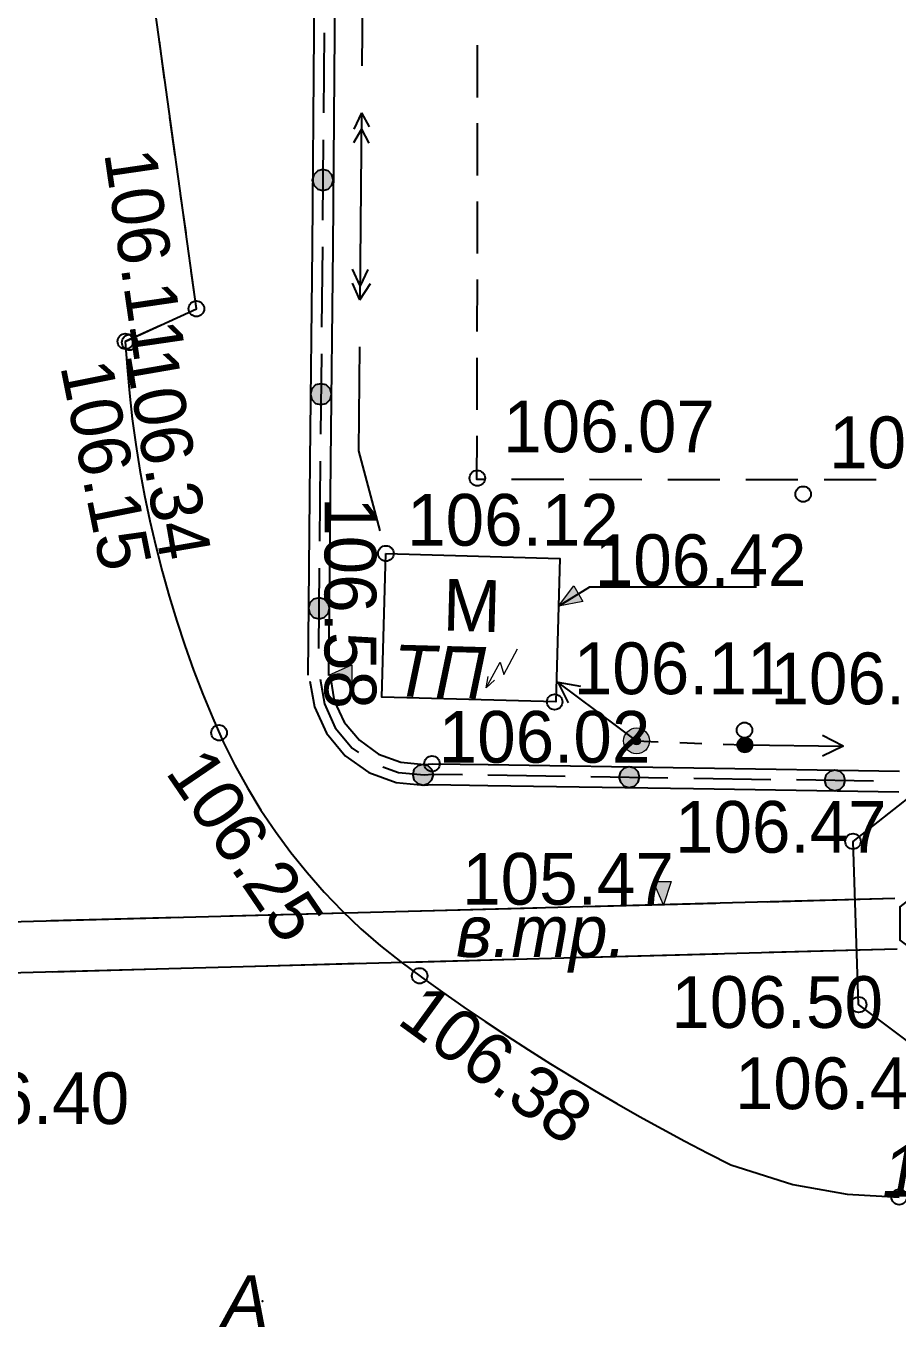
# Model space of a CAD drawing. Header units: millimetres. Extents: x 172667 to 1873135, y -274708 to 168495.
# Drawn here: x 1698149 to 1714999, y -329 to 24805 of the extents above; entities that cross this region are included whole.
import ezdxf
from ezdxf.enums import TextEntityAlignment as Align

# ---------------------------------------------------------------- set-up
doc = ezdxf.new("R2010")
doc.units = ezdxf.units.MM
doc.layers.add('_ТОПО', color=253, linetype='Continuous')
doc.layers.add('SC007', color=7, linetype='Continuous')
doc.styles.add('1', font='', dxfattribs={"height": 0.000909972})
doc.styles.add('17', font='', dxfattribs={"height": 0.000909972})
doc.styles.add('6', font='', dxfattribs={"height": 0.001503})
doc.styles.add('8', font='', dxfattribs={"height": 0.000909972})
doc.styles.add('F2', font='', dxfattribs={"height": 0.000909972})
doc.styles.get('1').set_extended_font_data('D431', italic=True)
doc.styles.get('17').set_extended_font_data('Bm431', italic=True)
doc.styles.get('6').set_extended_font_data('P131')
doc.styles.get('8').set_extended_font_data('D431', italic=True)
doc.styles.get('F2').set_extended_font_data('D431')

# ---------------------------------------------------------------- blocks, each defined once
blk = doc.blocks.new('SYMBOL2060001')
at = {"layer": 'SC007'}
blk.add_circle((0, 0), 0.15, dxfattribs=at)
blk = doc.blocks.new('SYMBOL2060002')
at = {"true_color": 0x000000}
blk.add_hatch(color=18, dxfattribs=at).paths.add_polyline_path([(0.15, 0.45), (0, 0), (-0.2, 0.45)])
at = {"color": 18, "linetype": 'Continuous', "lineweight": 0, "true_color": 0x000000, "flags": 128}
blk.add_lwpolyline([(0.15, 0.45), (0, 0), (-0.2, 0.45), (0.15, 0.45), (0.15, 0.45)], close=True, dxfattribs=at)
blk = doc.blocks.new('SYMBOL2090002')
at = {"true_color": 0xffffff}
h = blk.add_hatch(color=7, dxfattribs=at)
edge = h.paths.add_edge_path()
edge.add_arc((0, 0), 0.25, 0, 360)
at = {"true_color": 0x000000}
h = blk.add_hatch(color=18, dxfattribs=at)
edge = h.paths.add_edge_path()
edge.add_arc((0, 0), 0.075, 0, 360)
at = {"color": 18, "linetype": 'Continuous', "lineweight": 0, "true_color": 0x000000}
for radius in [0.25, 0.075]:
    blk.add_circle((0, 0), radius, dxfattribs=at)
blk = doc.blocks.new('SYMBOL2090005')
at = {"true_color": 0xffffff}
h = blk.add_hatch(color=7, dxfattribs=at)
edge = h.paths.add_edge_path()
edge.add_arc((0, 0), 0.15, 0, 360)
at = {"color": 18, "linetype": 'Continuous', "lineweight": 9, "true_color": 0x000000}
blk.add_circle((0, 0), 0.15, dxfattribs=at)
blk = doc.blocks.new('SYMBOL17138028')
at = {"color": 18, "linetype": 'Continuous', "lineweight": 0, "true_color": 0x000000, "flags": 128}
for points in [[(-0.4, -0.4), (0, 0), (0, -0.25), (0.4, 0.15)], [(-0.4, -0.4), (-0.3, -0.2)], [(-0.4, -0.4), (-0.2, -0.3)]]:
    blk.add_lwpolyline(points, dxfattribs=at)

msp = doc.modelspace()

# ---------------------------------------------------------------- hatches: boundary and pattern name
at = {"layer": '_ТОПО', "linetype": 'ByBlock', "lineweight": -2}
for points in [[(1703886.2, 21625.1), (1703986.2, 21655.1), (1704061.2, 21730.1), (1704091.2, 21830.1), (1704061.2, 21930.1), (1703986.2, 22005.1), (1703886.2, 22035.1), (1703786.2, 22005.1), (1703711.2, 21930.1), (1703681.2, 21830.1), (1703711.2, 21730.1), (1703786.2, 21655.1)], [(1703846.2, 17490.1), (1703951.2, 17515.1), (1704026.2, 17590.1), (1704051.2, 17695.1), (1704026.2, 17795.1), (1703951.2, 17870.1), (1703846.2, 17895.1), (1703746.2, 17870.1), (1703671.2, 17795.1), (1703646.2, 17695.1), (1703671.2, 17590.1), (1703746.2, 17515.1)], [(1703811.2, 13355.1), (1703911.2, 13380.1), (1703986.2, 13455.1), (1704011.2, 13555.1), (1703986.2, 13660.1), (1703911.2, 13735.1), (1703811.2, 13760.1), (1703706.2, 13735.1), (1703636.2, 13660.1), (1703606.2, 13555.1), (1703636.2, 13455.1), (1703706.2, 13380.1)], [(1705821.2, 10140.1), (1705921.2, 10170.1), (1705991.2, 10240.1), (1706021.2, 10340.1), (1705991.2, 10440.1), (1705921.2, 10515.1), (1705821.2, 10540.1), (1705721.2, 10515.1), (1705646.2, 10440.1), (1705621.2, 10340.1), (1705646.2, 10240.1), (1705721.2, 10170.1)], [(1709806.2, 10095.1), (1709906.2, 10120.1), (1709981.2, 10195.1), (1710006.2, 10295.1), (1709981.2, 10395.1), (1709906.2, 10465.1), (1709806.2, 10490.1), (1709706.2, 10465.1), (1709636.2, 10395.1), (1709606.2, 10295.1), (1709636.2, 10195.1), (1709706.2, 10120.1)], [(1713781.2, 10030.1), (1713881.2, 10060.1), (1713951.2, 10130.1), (1713981.2, 10230.1), (1713951.2, 10330.1), (1713881.2, 10405.1), (1713781.2, 10430.1), (1713681.2, 10405.1), (1713606.2, 10330.1), (1713581.2, 10230.1), (1713606.2, 10130.1), (1713681.2, 10060.1)]]:
    msp.add_hatch(color=8, dxfattribs=at).paths.add_polyline_path(points)

# ---------------------------------------------------------------- linework, layer by layer
at = {"layer": '_ТОПО', "color": 8, "linetype": 'ByBlock', "lineweight": -2}
for p, q in [((1703751.2, 28815.1, 106177.3), (1703711.2, 24675.1, 106162.2)), ((1704151.2, 28810.1, 106177.3), (1704111.2, 24675.1, 106162.2)), ((1704671.2, 27650.1, 106242), (1704641.2, 24035.1, 106242)), ((1703711.2, 24675.1, 106162.2), (1703676.2, 20540.1, 106147.2)), ((1703911.2, 24675.1, 106162.2), (1703896.2, 23125.1, 106156.6)), ((1703911.2, 24675.1, 106162.2), (1703896.2, 23125.1, 106156.6)), ((1704111.2, 24675.1, 106162.2), (1704076.2, 20535.1, 106147.2)), ((1700826.2, 23780.1, 104683.5), (1700726.2, 24520.1, 104683.5)), ((1706876.2, 23425.1, 106146), (1706876.2, 24435.1, 106146)), ((1704631.2, 23130.1, 106242), (1704481.2, 22815.1, 106242)), ((1704631.2, 23130.1, 106242), (1704601.2, 19515.1, 106242)), ((1704631.2, 23130.1, 106242), (1704781.2, 22860.1, 106242)), ((1701031.2, 22295.1, 104683.5), (1700931.2, 23035.1, 104683.5)), ((1706871.2, 21915.1, 106146), (1706876.2, 22925.1, 106146)), ((1704631.2, 22815.1, 106242), (1704476.2, 22545.1, 106242)), ((1704631.2, 22815.1, 106242), (1704776.2, 22540.1, 106242)), ((1703891.2, 22605.1, 106154.7), (1703881.2, 21055.1, 106149)), ((1703891.2, 22605.1, 106154.7), (1703881.2, 21055.1, 106149)), ((1701241.2, 20810.1, 104683.5), (1701136.2, 21555.1, 104683.5)), ((1706871.2, 20410.1, 106146), (1706871.2, 21415.1, 106146)), ((1703676.2, 20540.1, 106147.2), (1703636.2, 16405.1, 106132.1)), ((1703876.2, 20540.1, 106147.2), (1703861.2, 18985.1, 106141.5)), ((1703876.2, 20540.1, 106147.2), (1703861.2, 18985.1, 106141.5)), ((1704076.2, 20535.1, 106147.2), (1704036.2, 16400.1, 106132.1)), ((1706866.2, 18900.1, 106146), (1706871.2, 19905.1, 106146)), ((1704601.2, 19515.1, 106242), (1704456.2, 19835.1, 106242)), ((1704601.2, 19515.1, 106242), (1704806.2, 19830.1, 106242)), ((1700066.2, 18715.1, 104683.5), (1700746.2, 19025.1, 104683.5)), ((1703856.2, 18470.1, 106139.6), (1703841.2, 16920.1, 106134)), ((1703856.2, 18470.1, 106139.6), (1703841.2, 16920.1, 106134)), ((1706866.2, 17390.1, 106146), (1706866.2, 18395.1, 106146)), ((1703636.2, 16405.1, 106132.1), (1703596.2, 12265.1, 106118.5)), ((1703836.2, 16400.1, 106132.1), (1703821.2, 14850.1, 106126.5)), ((1703836.2, 16400.1, 106132.1), (1703821.2, 14850.1, 106126.5)), ((1704036.2, 16400.1, 106132.1), (1703996.2, 12260.1, 106117)), ((1708541.2, 16045.1, 106146), (1707531.2, 16045.1, 106146)), ((1710051.2, 16040.1, 106146), (1709041.2, 16045.1, 106146)), ((1711556.2, 16040.1, 106146), (1710551.2, 16040.1, 106146)), ((1713066.2, 16035.1, 106146), (1712061.2, 16035.1, 106146)), ((1714576.2, 16035.1, 106146), (1713571.2, 16035.1, 106146)), ((1703816.2, 14330.1, 106124.6), (1703801.2, 12780.1, 106119)), ((1703816.2, 14330.1, 106124.6), (1703801.2, 12780.1, 106119)), ((1708424.3, 12128.6, 106466.5), (1708864.5, 12050, 106466.5)), ((1709946.2, 10995.1, 106057.2), (1710366.2, 10975.1, 106057.2)), ((1710786.2, 10960.1, 106057.2), (1711206.2, 10945.1, 106057.2)), ((1711621.2, 10930.1, 106057.2), (1712041.2, 10915.1, 106057.2)), ((1713940.6, 10893.3, 106101.5), (1713538.3, 10698, 106101.5)), ((1707076.2, 10335.1, 107034.7), (1708566.2, 10310.1, 107053.2)), ((1707076.2, 10335.1, 107034.7), (1708566.2, 10310.1, 107053.2)), ((1707081.2, 10535.1, 107034.5), (1711051.2, 10475.1, 107084)), ((1711051.2, 10475.1, 107084), (1715026.2, 10410.1, 107133.5)), ((1707076.2, 10135.1, 107035), (1711046.2, 10075.1, 107084.1)), ((1709061.2, 10305.1, 107059.3), (1710551.2, 10280.1, 107077.9)), ((1709061.2, 10305.1, 107059.3), (1710551.2, 10280.1, 107077.9)), ((1711046.2, 10075.1, 107084.1), (1715016.2, 10010.1, 107133.5)), ((1711051.2, 10275.1, 107084.1), (1712541.2, 10250.1, 107102.6)), ((1711051.2, 10275.1, 107084.1), (1712541.2, 10250.1, 107102.6)), ((1713036.2, 10245.1, 107108.8), (1714526.2, 10220.1, 107127.4)), ((1713036.2, 10245.1, 107108.8), (1714526.2, 10220.1, 107127.4)), ((1714941, 7948.5, 106420), (1674396.2, 6867.2, 105866.4)), ((1711481.2, 7855.1, 106143.2), (1709006.2, 7790.1, 106143.2)), ((1714941.2, 7950.1, 106143.2), (1712471.2, 7880.1, 106143.2)), ((1701096.2, 7580.1, 106143.2), (1698626.2, 7515.1, 106143.2)), ((1704556.2, 7670.1, 106143.2), (1702086.2, 7605.1, 106143.2)), ((1708021.2, 7765.1, 106143.2), (1705546.2, 7700.1, 106143.2)), ((1714982.6, 6970.5, 106420), (1674427.6, 5867.7, 105866.4)), ((1711521.2, 6875.1, 106143.2), (1709046.2, 6810.1, 106143.2)), ((1714981.2, 6970.1, 106143.2), (1712511.2, 6905.1, 106143.2)), ((1701136.2, 6595.1, 106143.2), (1698661.2, 6525.1, 106143.2)), ((1704596.2, 6690.1, 106143.2), (1702121.2, 6620.1, 106143.2)), ((1708056.2, 6780.1, 106143.2), (1705586.2, 6715.1, 106143.2))]:
    msp.add_line(p, q, dxfattribs=at)
at = {"layer": '_ТОПО', "color": 8, "linetype": 'ByBlock', "lineweight": -2, "flags": 128}
for points, elevation in [([(1700068.2, 18713.1), (1701442.2, 19343.1), (1699594.2, 32694.1), (1699451.2, 45754.1), (1699626.2, 59414.1), (1699819.2, 73553.1), (1700248.2, 87221.1), (1700273.8, 93297.9)], 104683.5), ([(1701431.2, 19335.1), (1701441.2, 19345.1), (1701341.2, 20070.1)], 104683.5), ([(1704756.2, 20100.1), (1704606.2, 19785.1), (1704456.2, 20105.1)], 106242), ([(1700068.2, 18713.1), (1700101.4, 18213.5), (1700146.2, 17714.7), (1700202.5, 17217.1), (1700270.2, 16720.9), (1700349.4, 16226.4), (1700440, 15733.9), (1700542, 15243.6), (1700655.2, 14755.8), (1700779.7, 14270.8), (1700915.4, 13788.7), (1701062.1, 13309.9), (1701219.9, 12834.7), (1701388.6, 12363.2), (1701568.1, 11895.7), (1701758.4, 11432.5), (1701961.4, 10974.1), (1702184.3, 10525), (1702426.4, 10086), (1702687.6, 9658.1), (1702967.1, 9241.9), (1703264.5, 8838.3), (1703579.2, 8448.1), (1703910.7, 8071.9), (1704258.2, 7710.6), (1704621.2, 7364.8), (1704998.9, 7035.1), (1705390.7, 6722.3), (1705793.9, 6427.1), (1706200.6, 6136.6), (1706610.6, 5850.7), (1707023.9, 5569.7), (1707440.3, 5293.4), (1707860, 5022), (1708282.7, 4755.4), (1708708.5, 4493.8), (1709137.3, 4237), (1709569.1, 3985.3), (1710003.7, 3738.5), (1710441.1, 3496.8), (1710881.3, 3260.1), (1711324.2, 3028.6), (1711769.7, 2802.1), (1712967.5, 2421.4), (1714018.3, 2234.2), (1715022.2, 2181.1)], 105062.1), ([(1704596.2, 18610.1), (1704576.2, 16595.1), (1704986.2, 15050.1)], 106242), ([(1707031.2, 16045.1), (1706861.2, 16045.1), (1706866.2, 16885.1)], 106146), ([(1708440.8, 13594.5), (1709044.2, 13970.2), (1712268.2, 13970.2)], 106447.8), ([(1703636.2, 12150.1), (1703721.2, 11650.1), (1703956.2, 11140.1), (1704316.2, 10705.1), (1704771.2, 10385.1), (1705301.2, 10190.1), (1705841.2, 10140.1), (1706006.2, 10150.1), (1707076.2, 10135.1)], 107296.5), ([(1703836.2, 12185.1), (1703916.2, 11710.1), (1704126.2, 11245.1), (1704451.2, 10855.1), (1704576.2, 10770.1)], 107120.5), ([(1703836.2, 12185.1), (1703916.2, 11710.1), (1704126.2, 11245.1), (1704451.2, 10855.1), (1704576.2, 10770.1)], 107296.5), ([(1704031.2, 12215.1), (1704106.2, 11770.1), (1704296.2, 11355.1), (1704591.2, 11005.1), (1704961.2, 10740.1), (1705391.2, 10580.1), (1705841.2, 10540.1), (1705996.2, 10550.1), (1707081.2, 10535.1)], 107296.5), ([(1709947.7, 10993.2), (1708424.3, 12128.6), (1708625.5, 11729.2)], 106466.5), ([(1712040.7, 10915.2), (1713940.6, 10893.3), (1713542.9, 11097.9)], 106101.5), ([(1705046.2, 10495.1), (1705346.2, 10385.1), (1705841.2, 10340.1), (1706001.2, 10350.1), (1706581.2, 10345.1)], 107035), ([(1705046.2, 10495.1), (1705346.2, 10385.1), (1705841.2, 10340.1), (1706001.2, 10350.1), (1706581.2, 10345.1)], 107296.5)]:
    msp.add_lwpolyline(points, dxfattribs=dict(at, elevation=elevation))
for points, elevation in [([(1703886.2, 21625.1), (1703986.2, 21655.1), (1704061.2, 21730.1), (1704091.2, 21830.1), (1704061.2, 21930.1), (1703986.2, 22005.1), (1703886.2, 22035.1), (1703786.2, 22005.1), (1703711.2, 21930.1), (1703681.2, 21830.1), (1703711.2, 21730.1), (1703786.2, 21655.1), (1703886.2, 21625.1)], 106151.9), ([(1703886.2, 21625.1), (1703986.2, 21655.1), (1704061.2, 21730.1), (1704091.2, 21830.1), (1704061.2, 21930.1), (1703986.2, 22005.1), (1703886.2, 22035.1), (1703786.2, 22005.1), (1703711.2, 21930.1), (1703681.2, 21830.1), (1703711.2, 21730.1), (1703786.2, 21655.1), (1703886.2, 21625.1)], 106215), ([(1703846.2, 17490.1), (1703951.2, 17515.1), (1704026.2, 17590.1), (1704051.2, 17695.1), (1704026.2, 17795.1), (1703951.2, 17870.1), (1703846.2, 17895.1), (1703746.2, 17870.1), (1703671.2, 17795.1), (1703646.2, 17695.1), (1703671.2, 17590.1), (1703746.2, 17515.1), (1703846.2, 17490.1)], 106136.8), ([(1703846.2, 17490.1), (1703951.2, 17515.1), (1704026.2, 17590.1), (1704051.2, 17695.1), (1704026.2, 17795.1), (1703951.2, 17870.1), (1703846.2, 17895.1), (1703746.2, 17870.1), (1703671.2, 17795.1), (1703646.2, 17695.1), (1703671.2, 17590.1), (1703746.2, 17515.1), (1703846.2, 17490.1)], 106215), ([(1705104.2, 14615.1), (1708467.2, 14519.1), (1708388, 11745.4), (1705025, 11841.4), (1705104.2, 14615.1)], 106667.5), ([(1703811.2, 13355.1), (1703911.2, 13380.1), (1703986.2, 13455.1), (1704011.2, 13555.1), (1703986.2, 13660.1), (1703911.2, 13735.1), (1703811.2, 13760.1), (1703706.2, 13735.1), (1703636.2, 13660.1), (1703606.2, 13555.1), (1703636.2, 13455.1), (1703706.2, 13380.1), (1703811.2, 13355.1)], 106121.8), ([(1703811.2, 13355.1), (1703911.2, 13380.1), (1703986.2, 13455.1), (1704011.2, 13555.1), (1703986.2, 13660.1), (1703911.2, 13735.1), (1703811.2, 13760.1), (1703706.2, 13735.1), (1703636.2, 13660.1), (1703606.2, 13555.1), (1703636.2, 13455.1), (1703706.2, 13380.1), (1703811.2, 13355.1)], 106215), ([(1705821.2, 10140.1), (1705921.2, 10170.1), (1705991.2, 10240.1), (1706021.2, 10340.1), (1705991.2, 10440.1), (1705921.2, 10515.1), (1705821.2, 10540.1), (1705721.2, 10515.1), (1705646.2, 10440.1), (1705621.2, 10340.1), (1705646.2, 10240.1), (1705721.2, 10170.1), (1705821.2, 10140.1)], 107025.8), ([(1705821.2, 10140.1), (1705921.2, 10170.1), (1705991.2, 10240.1), (1706021.2, 10340.1), (1705991.2, 10440.1), (1705921.2, 10515.1), (1705821.2, 10540.1), (1705721.2, 10515.1), (1705646.2, 10440.1), (1705621.2, 10340.1), (1705646.2, 10240.1), (1705721.2, 10170.1), (1705821.2, 10140.1)], 107296.5), ([(1709806.2, 10095.1), (1709906.2, 10120.1), (1709981.2, 10195.1), (1710006.2, 10295.1), (1709981.2, 10395.1), (1709906.2, 10465.1), (1709806.2, 10490.1), (1709706.2, 10465.1), (1709636.2, 10395.1), (1709606.2, 10295.1), (1709636.2, 10195.1), (1709706.2, 10120.1), (1709806.2, 10095.1)], 107068.6), ([(1709806.2, 10095.1), (1709906.2, 10120.1), (1709981.2, 10195.1), (1710006.2, 10295.1), (1709981.2, 10395.1), (1709906.2, 10465.1), (1709806.2, 10490.1), (1709706.2, 10465.1), (1709636.2, 10395.1), (1709606.2, 10295.1), (1709636.2, 10195.1), (1709706.2, 10120.1), (1709806.2, 10095.1)], 107296.5), ([(1713781.2, 10030.1), (1713881.2, 10060.1), (1713951.2, 10130.1), (1713981.2, 10230.1), (1713951.2, 10330.1), (1713881.2, 10405.1), (1713781.2, 10430.1), (1713681.2, 10405.1), (1713606.2, 10330.1), (1713581.2, 10230.1), (1713606.2, 10130.1), (1713681.2, 10060.1), (1713781.2, 10030.1)], 107118.1), ([(1713781.2, 10030.1), (1713881.2, 10060.1), (1713951.2, 10130.1), (1713981.2, 10230.1), (1713951.2, 10330.1), (1713881.2, 10405.1), (1713781.2, 10430.1), (1713681.2, 10405.1), (1713606.2, 10330.1), (1713581.2, 10230.1), (1713606.2, 10130.1), (1713681.2, 10060.1), (1713781.2, 10030.1)], 107296.5), ([(1715315.2, 9979.4), (1715381.6, 8058.4), (1715037.3, 7786.4), (1715037.3, 7141.3), (1715423.3, 6852.6), (1715488.5, 4964.9), (1714239.2, 5898.1), (1714130.2, 9053.1), (1715315.2, 9979.4)], 106458.5)]:
    msp.add_lwpolyline(points, close=True, dxfattribs=dict(at, elevation=elevation))
at = {"layer": '_ТОПО', "color": 8, "linetype": 'ByBlock', "lineweight": -2}
msp.add_point((1702718.8, 170.6, 105958), dxfattribs=at)

# ---------------------------------------------------------------- block references
at = {"layer": '_ТОПО', "color": 8, "linetype": 'ByBlock', "lineweight": -2, "xscale": 1000, "yscale": 1000, "zscale": 1000}
for name, p in [('SYMBOL2060001', (1701442.2, 19343.1, 106109)), ('SYMBOL2060001', (1700151.2, 18692.1, 106343)), ('SYMBOL2060001', (1706870.2, 16070.1, 106072)), ('SYMBOL2060001', (1713168.2, 15761.1, 106060)), ('SYMBOL2060001', (1705104.2, 14615.1, 106117)), ('SYMBOL2060001', (1708364.2, 11746.1, 106110)), ('SYMBOL2060001', (1712034.2, 11201.2, 106052)), ('SYMBOL2060001', (1701880.2, 11151.1, 106252)), ('SYMBOL2090002', (1709947.7, 10993.2, 106042.4)), ('SYMBOL2090005', (1712040.7, 10915.2, 106072)), ('SYMBOL2060001', (1705994.2, 10552.1, 106020)), ('SYMBOL2060001', (1714130.2, 9053.1, 106472)), ('SYMBOL2060002', (1710468.2, 7829.2, 105470)), ('SYMBOL2060001', (1705755.2, 6455.1, 106382)), ('SYMBOL2060001', (1714239.2, 5898.1, 106497)), ('SYMBOL2060001', (1715022.2, 2181.1, 106562))]:
    msp.add_blockref(name, p, dxfattribs=at)
for name, p, rotation in [('SYMBOL2060001', (1700068.2, 18713.1, 106145), 155.111219), ('SYMBOL2060002', (1708440.8, 13594.5, 106420), 299.388616), ('SYMBOL17138028', (1707308.7, 12514.2, 106180), 16.760904), ('SYMBOL2060002', (1703998.2, 12262.1, 106580), 270)]:
    msp.add_blockref(name, p, dxfattribs=dict(at, rotation=rotation))

# ---------------------------------------------------------------- texts
at = {"layer": '_ТОПО', "color": 8, "linetype": 'ByBlock', "lineweight": -2, "style": 'F2'}
for s, rotation, p in [('106.11', 278.3, (1700152.2, 22423.1, 104779)), ('106.34', 279.8, (1700551.2, 18552.1, 105343)), ('106.15', 281.3, (1699298.2, 18333.1, 94275)), ('106.58', 270, (1704418.2, 15702.1, 105630)), ('106.25', 304.3, (1701240.2, 10671.1, 106392)), ('106.38', 324, (1705585.2, 5955.1, 106912))]:
    msp.add_text(s, height=1000, rotation=rotation, dxfattribs=at).set_placement(p, align=Align.MIDDLE_LEFT)
for s, p in [('106.07', (1707370.2, 17070.1, 106072)), ('106.06', (1713668.2, 16761.1, 106060)), ('106.12', (1705514.2, 15265.1, 106177)), ('106.42', (1709140.8, 14484.5, 106390)), ('106.11', (1708734.2, 12396.1, 106110)), ('106.05', (1712534.2, 12201.2, 106052)), ('106.02', (1706124.2, 11072.1, 106090)), ('106.47', (1710690.2, 9333.1, 106702)), ('105.47', (1706578.2, 8329.2, 106020)), ('106.50', (1710619.2, 5948.1, 108157)), ('106.42', (1711848.2, 4379.1, 107650)), ('106.40', (1696053.2, 4090.1, 106400))]:
    msp.add_text(s, height=1000, dxfattribs=at).set_placement(p, align=Align.MIDDLE_LEFT)
at = {"layer": '_ТОПО', "color": 8, "linetype": 'ByBlock', "lineweight": -2}
for s, style, p in [('М', '6', (1706766.1, 13610.3, 106417.5)), ('ТП', '8', (1706136.1, 12330.3, 106407.5))]:
    msp.add_text(s, height=1000, rotation=358.4, dxfattribs=dict(at, style=style)).set_placement(p, align=Align.MIDDLE_CENTER)
for s, style, p in [('в.тр.', '1', (1708108.2, 7319.2, 105360)), ('106.71', '1', (1716742.2, 2691.1, 106562)), ('А', '17', (1702388.8, 170.6, 105958))]:
    msp.add_text(s, height=1000, dxfattribs=dict(at, style=style)).set_placement(p, align=Align.MIDDLE_CENTER)

doc.saveas('drawing.dxf')
